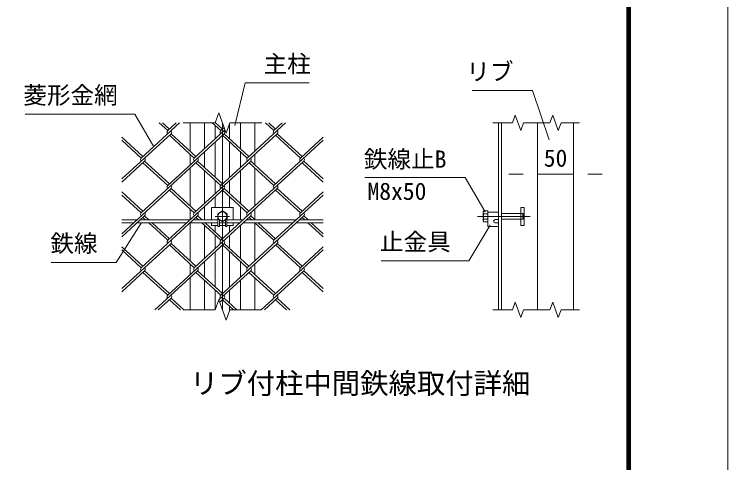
# Model space of a CAD drawing. Units: millimetres, scale not verified. Extents: x -6300 to 6300, y -4455 to 4455.
# Drawn here: x 3327 to 6300, y 662 to 2533 of the extents above; entities that cross this region are included whole.
import ezdxf
from ezdxf.enums import TextEntityAlignment as Align

# ---------------------------------------------------------------- set-up
doc = ezdxf.new("R2010")
doc.units = ezdxf.units.MM
doc.header["$LTSCALE"] = 30
doc.linetypes.add('DASHED', pattern=[7.5, 6, -1.5])
doc.linetypes.add('USER1', pattern=[50.8, 31.75, -6.35, 6.35, -6.35])
for name, color, linetype, lineweight in [('0-0_D-STR3', 3, 'Continuous', 13), ('0-1_D-STR1', 1, 'Continuous', 18), ('0-2_D-BMK', 2, 'USER1', 13), ('0-3_D-STR2', 7, 'Continuous', 9), ('0-4_D-STR-DIM', 7, 'Continuous', 9), ('0-7_D-STR-TXT', 7, 'Continuous', 9), ('0-B_D-TTL', 7, 'Continuous', 9)]:
    doc.layers.add(name, color=color, linetype=linetype, lineweight=lineweight)
doc.layers.add('0-6_D-TTL-TXT', color=7, linetype='Continuous')
doc.styles.add('ＭＳ ゴシック', font='')
doc.styles.get('ＭＳ ゴシック').set_extended_font_data('MS Gothic')

msp = doc.modelspace()

# ---------------------------------------------------------------- linework, layer by layer
at = {"layer": '0-0_D-STR3'}
for p, q in [((4149.2, 1727.26), (4149.2, 1674.76)), ((4149.2, 1727.26), (4239.2, 1727.26)), ((4239.2, 1727.26), (4239.2, 1674.76)), ((4194.2, 1712.28), (4174.7, 1701.02)), ((4174.7, 1701.02), (4174.7, 1678.51)), ((4213.7, 1701.02), (4194.2, 1712.28)), ((4213.7, 1678.51), (4213.7, 1701.02)), ((5280.81, 1671.01), (5280.81, 1708.51)), ((5300.31, 1701.02), (5282.99, 1701.02)), ((5300.31, 1667.25), (5300.31, 1712.28)), ((5300.31, 1707.76), (5300.31, 1647.76)), ((5300.31, 1707.76), (5345.31, 1707.76)), ((3837.03, 1674.76), (3774.2, 1674.76)), ((4058.21, 1674.76), (3851.24, 1674.76)), ((4175.45, 1674.76), (4072.42, 1674.76)), ((4174.7, 1678.51), (4194.2, 1667.25)), ((4175.45, 1678.07), (4175.45, 1647.76)), ((4181.45, 1674.61), (4181.45, 1647.76)), ((4194.2, 1667.25), (4213.7, 1678.51)), ((4206.95, 1674.61), (4206.95, 1647.76)), ((4212.95, 1678.07), (4212.95, 1647.76)), ((4279.39, 1674.76), (4212.95, 1674.76)), ((4500.58, 1674.76), (4293.6, 1674.76)), ((4614.2, 1674.76), (4514.79, 1674.76)), ((5300.31, 1678.51), (5282.99, 1678.51)), ((5331.06, 1676.26), (5345.31, 1676.26)), ((3823.93, 1662.76), (3774.2, 1662.76)), ((4045.12, 1662.76), (3838.14, 1662.76)), ((4175.45, 1662.76), (4059.33, 1662.76)), ((4149.2, 1662.76), (4149.2, 1652.26)), ((4149.2, 1652.26), (4175.45, 1652.26)), ((4175.45, 1647.76), (4181.45, 1647.76)), ((4206.95, 1662.76), (4181.45, 1662.76)), ((4181.45, 1652.26), (4206.95, 1652.26)), ((4206.95, 1647.76), (4212.95, 1647.76)), ((4266.3, 1662.76), (4212.95, 1662.76)), ((4212.95, 1652.26), (4239.2, 1652.26)), ((4239.2, 1662.76), (4239.2, 1652.26)), ((4487.48, 1662.76), (4280.51, 1662.76)), ((4614.2, 1662.76), (4501.69, 1662.76)), ((5300.31, 1647.76), (5345.31, 1647.76)), ((5331.06, 1662.76), (5345.31, 1662.76)), ((5345.31, 1662.76), (5345.31, 1647.76))]:
    msp.add_line(p, q, dxfattribs=at)
at = {"layer": '0-0_D-STR3', "linetype": 'DASHED'}
for p, q in [((5438.06, 1727.26), (5451.56, 1727.26)), ((5438.06, 1727.26), (5438.06, 1652.26)), ((5451.56, 1727.26), (5451.56, 1652.26)), ((5446.71, 1701.76), (5357.31, 1701.76)), ((5450.31, 1681.36), (5450.31, 1698.16)), ((5446.71, 1677.76), (5357.31, 1677.76)), ((5446.71, 1677.76), (5450.31, 1681.36)), ((5438.06, 1652.26), (5451.56, 1652.26))]:
    msp.add_line(p, q, dxfattribs=at)
at = {"layer": '0-0_D-STR3'}
for points in [[(5300.31, 1712.28), (5282.99, 1712.28), (5280.81, 1708.51)], [(5300.31, 1667.25), (5282.99, 1667.25), (5280.81, 1671.01)]]:
    msp.add_lwpolyline(points, dxfattribs=at)
at = {"layer": '0-0_D-STR3', "linetype": 'DASHED'}
msp.add_lwpolyline([(5446.71, 1677.76), (5446.71, 1701.76), (5450.31, 1698.16)], dxfattribs=at)
at = {"layer": '0-0_D-STR3'}
msp.add_circle((4194.2, 1689.76), 18.75, dxfattribs=at)
for centre, radius, start, end in [((5291.21, 1706.65), 9.97, 145.61586, 214.38414), ((5318.5, 1689.76), 37.26, 162.4121, 197.5879), ((5291.21, 1672.88), 9.97, 145.61584, 214.38415), ((5331.06, 1669.51), 6.75, 90, 270)]:
    msp.add_arc(centre, radius, start, end, dxfattribs=at)
at = {"layer": '0-1_D-STR1'}
for p, q in [((4059.2, 1962.14), (4059.2, 2079.76)), ((4119.2, 1972.39), (4119.2, 2079.76)), ((4164.2, 2068.61), (4164.2, 2013.63)), ((4224.2, 2077.61), (4224.2, 2013.63)), ((4269.2, 1972.39), (4269.2, 2079.76)), ((4329.2, 1962.14), (4329.2, 2079.76)), ((5345.31, 1299.76), (5345.31, 2079.76)), ((5357.31, 1299.76), (5357.31, 2079.76)), ((5507.31, 1299.76), (5507.31, 2079.76)), ((5657.31, 1299.76), (5657.31, 2079.76)), ((4164.2, 2000.61), (4164.2, 1852.91)), ((4224.2, 2000.61), (4224.2, 1852.91)), ((4059.2, 1904.39), (4059.2, 1949.12)), ((4119.2, 1894.14), (4119.2, 1959.37)), ((4269.2, 1894.14), (4269.2, 1959.37)), ((4329.2, 1904.39), (4329.2, 1949.12)), ((4059.2, 1733.43), (4059.2, 1891.37)), ((4119.2, 1743.67), (4119.2, 1881.12)), ((4269.2, 1743.67), (4269.2, 1881.12)), ((4329.2, 1733.43), (4329.2, 1891.37)), ((4164.2, 1839.89), (4164.2, 1784.91)), ((4224.2, 1839.89), (4224.2, 1784.91)), ((4164.2, 1771.89), (4164.2, 1727.26)), ((4224.2, 1771.89), (4224.2, 1727.26)), ((4119.2, 1674.76), (4119.2, 1730.65)), ((4269.2, 1674.76), (4269.2, 1730.65)), ((4059.2, 1675.67), (4059.2, 1720.4)), ((4329.2, 1675.67), (4329.2, 1720.4)), ((4059.2, 1504.71), (4059.2, 1662.65)), ((4119.2, 1514.95), (4119.2, 1652.4)), ((4164.2, 1652.26), (4164.2, 1624.19)), ((4224.2, 1652.26), (4224.2, 1624.19)), ((4269.2, 1514.95), (4269.2, 1652.4)), ((4329.2, 1504.71), (4329.2, 1662.76)), ((4164.2, 1611.17), (4164.2, 1556.19)), ((4224.2, 1611.17), (4224.2, 1556.19)), ((4164.2, 1543.17), (4164.2, 1395.47)), ((4224.2, 1543.17), (4224.2, 1395.47)), ((4059.2, 1446.95), (4059.2, 1491.69)), ((4119.2, 1436.71), (4119.2, 1501.93)), ((4269.2, 1436.71), (4269.2, 1501.93)), ((4329.2, 1446.95), (4329.2, 1491.69)), ((4059.2, 1299.76), (4059.2, 1433.93)), ((4329.2, 1299.76), (4329.2, 1433.93)), ((4119.2, 1299.76), (4119.2, 1423.69)), ((4269.2, 1299.76), (4269.2, 1423.69)), ((4164.2, 1382.45), (4164.2, 1301.91)), ((4224.2, 1382.45), (4224.2, 1327.47)), ((4224.2, 1314.45), (4224.2, 1297.61))]:
    msp.add_line(p, q, dxfattribs=at)
at = {"layer": '0-2_D-BMK'}
for p, q in [((4194.2, 2079.76), (4194.2, 1299.76)), ((4224.2, 1689.76), (4164.2, 1689.76)), ((5256.82, 1689.76), (5477.31, 1689.76))]:
    msp.add_line(p, q, dxfattribs=at)
at = {"layer": '0-3_D-STR2'}
for p, q in [((4194.2, 2054.14), (4164.13, 2081.7)), ((4015.2, 2079.76), (3855.32, 1933.27)), ((3965.91, 2047.63), (3930.84, 2079.76)), ((3973.02, 2054.14), (3945.05, 2079.76)), ((4001.34, 2079.76), (3966.09, 2047.46)), ((4187.1, 2047.63), (4152.03, 2079.76)), ((4201.2, 2060.55), (4187.1, 2047.63)), ((4457.56, 2079.76), (4297.69, 1933.27)), ((4408.28, 2047.63), (4373.21, 2079.76)), ((4415.39, 2054.14), (4387.42, 2079.76)), ((4443.35, 2079.76), (4408.28, 2047.63)), ((3980.12, 2034.61), (3774.2, 1845.91)), ((4201.31, 2034.61), (3965.91, 1818.91)), ((4076.51, 1933.27), (3973.02, 2028.1)), ((4083.61, 1939.78), (3980.12, 2034.61)), ((4204.75, 2050.78), (4076.51, 1933.27)), ((4422.49, 2034.61), (4187.1, 1818.91)), ((4297.69, 1933.27), (4194.2, 2028.1)), ((4304.79, 1939.78), (4201.31, 2034.61)), ((4518.87, 1933.27), (4415.39, 2028.1)), ((4525.98, 1939.78), (4422.49, 2034.61)), ((3862.43, 1939.78), (3774.2, 2020.62)), ((3855.32, 1933.27), (3774.2, 2007.6)), ((4614.2, 2007.6), (4408.28, 1818.91)), ((4614.2, 2020.62), (4518.87, 1933.27)), ((3869.53, 1920.25), (3774.2, 1832.89)), ((4090.72, 1920.25), (3855.32, 1704.55)), ((3965.91, 1818.91), (3862.43, 1913.74)), ((3973.02, 1825.42), (3869.53, 1920.25)), ((4311.9, 1920.25), (4076.51, 1704.55)), ((4187.1, 1818.91), (4083.61, 1913.74)), ((4194.2, 1825.42), (4090.72, 1920.25)), ((4533.08, 1920.25), (4297.69, 1704.55)), ((4408.28, 1818.91), (4305.41, 1913.17)), ((4415.39, 1825.42), (4311.9, 1920.25)), ((4614.2, 1832.89), (4525.98, 1913.74)), ((4614.2, 1845.91), (4533.08, 1920.25)), ((3980.12, 1805.89), (3774.2, 1617.2)), ((3862.43, 1711.06), (3774.2, 1791.9)), ((4201.31, 1805.89), (3965.91, 1590.19)), ((4076.51, 1704.55), (3973.02, 1799.38)), ((4083.61, 1711.06), (3980.12, 1805.89)), ((4422.49, 1805.89), (4187.1, 1590.19)), ((4297.69, 1704.55), (4194.2, 1799.38)), ((4304.79, 1711.06), (4201.31, 1805.89)), ((4518.87, 1704.55), (4415.39, 1799.38)), ((4525.98, 1711.06), (4422.49, 1805.89)), ((4614.2, 1791.9), (4518.87, 1704.55)), ((3855.32, 1704.55), (3774.2, 1778.88)), ((4614.2, 1778.88), (4408.28, 1590.19)), ((3869.53, 1691.53), (3774.2, 1604.17)), ((4090.72, 1691.53), (3855.32, 1475.83)), ((3873.62, 1674.76), (3862.43, 1685.02)), ((3887.83, 1674.76), (3869.53, 1691.53)), ((4311.9, 1691.53), (4076.51, 1475.83)), ((4094.8, 1674.76), (4083.61, 1685.02)), ((4109.01, 1674.76), (4090.72, 1691.53)), ((4533.08, 1691.53), (4297.69, 1475.83)), ((4315.98, 1674.76), (4304.79, 1685.02)), ((4330.19, 1674.76), (4311.9, 1691.53)), ((4537.17, 1674.76), (4525.98, 1685.02)), ((4551.38, 1674.76), (4533.08, 1691.53)), ((3965.91, 1590.19), (3886.71, 1662.76)), ((3973.02, 1596.7), (3900.92, 1662.76)), ((4187.1, 1590.19), (4107.9, 1662.76)), ((4194.2, 1596.7), (4122.11, 1662.76)), ((4408.28, 1590.19), (4329.08, 1662.76)), ((4415.39, 1596.7), (4343.29, 1662.76)), ((4614.2, 1604.17), (4550.26, 1662.76)), ((4614.2, 1617.2), (4564.47, 1662.76)), ((3980.12, 1577.17), (3774.2, 1388.48)), ((4201.31, 1577.17), (3965.91, 1361.47)), ((4083.61, 1482.34), (3980.12, 1577.17)), ((4422.49, 1577.17), (4187.1, 1361.47)), ((4304.79, 1482.34), (4201.31, 1577.17)), ((4525.98, 1482.34), (4422.49, 1577.17)), ((3862.43, 1482.34), (3774.2, 1563.18)), ((3855.32, 1475.83), (3774.2, 1550.16)), ((4076.51, 1475.83), (3973.02, 1570.66)), ((4297.69, 1475.83), (4194.2, 1570.66)), ((4614.2, 1550.16), (4408.28, 1361.47)), ((4518.87, 1475.83), (4415.39, 1570.66)), ((4614.2, 1563.18), (4518.87, 1475.83)), ((3869.53, 1462.81), (3774.2, 1375.46)), ((3973.02, 1367.98), (3869.53, 1462.81)), ((4090.72, 1462.81), (3912.78, 1299.76)), ((4194.2, 1367.98), (4090.72, 1462.81)), ((4311.9, 1462.81), (4179.14, 1341.16)), ((4415.39, 1367.98), (4311.9, 1462.81)), ((4533.08, 1462.81), (4355.15, 1299.76)), ((4614.2, 1388.48), (4533.08, 1462.81)), ((3965.91, 1361.47), (3862.43, 1456.3)), ((4187.1, 1361.47), (4083.61, 1456.3)), ((4408.28, 1361.47), (4304.79, 1456.3)), ((4614.2, 1375.46), (4525.98, 1456.3)), ((3980.12, 1348.45), (3926.99, 1299.76)), ((4019.05, 1299.76), (3973.02, 1341.94)), ((4033.26, 1299.76), (3980.12, 1348.45)), ((4201.31, 1348.45), (4182.69, 1331.39)), ((4240.23, 1299.76), (4194.2, 1341.94)), ((4254.44, 1299.76), (4201.31, 1348.45)), ((4422.49, 1348.45), (4369.36, 1299.76)), ((4461.41, 1299.76), (4415.39, 1341.94)), ((4475.62, 1299.76), (4422.49, 1348.45))]:
    msp.add_line(p, q, dxfattribs=at)
for centre, start, end in [((3973.18, 2040.94), 137.5, 222.5), ((3973.18, 2040.94), 317.5, 42.5), ((4194.36, 2040.94), 137.5, 222.5), ((4194.36, 2040.94), 317.5, 42.5), ((4415.55, 2040.94), 137.5, 222.5), ((4415.55, 2040.94), 317.5, 42.5), ((3862.43, 1926.76), 137.5, 222.5), ((3862.43, 1926.76), 317.5, 42.5), ((4083.61, 1926.76), 137.5, 222.5), ((4083.61, 1926.76), 317.5, 42.5), ((4304.79, 1926.76), 137.5, 222.5), ((4304.79, 1926.76), 317.5, 42.5), ((4526.14, 1926.58), 137.5, 222.5), ((4526.14, 1926.58), 317.5, 42.5), ((3973, 1812.38), 137.5, 222.5), ((3973, 1812.38), 317.5, 42.5), ((4194.19, 1812.38), 137.5, 222.5), ((4194.19, 1812.38), 317.5, 42.5), ((4415.37, 1812.38), 137.5, 222.5), ((4415.37, 1812.38), 317.5, 42.5), ((3862.43, 1698.04), 137.5, 222.5), ((3862.43, 1698.04), 317.5, 42.5), ((4083.61, 1698.04), 137.5, 222.5), ((4083.61, 1698.04), 317.5, 42.5), ((4304.79, 1698.04), 137.5, 222.5), ((4304.79, 1698.04), 317.5, 42.5), ((4526.14, 1697.86), 137.5, 222.5), ((4526.14, 1697.86), 317.5, 42.5), ((3973, 1583.66), 137.5, 222.5), ((3973, 1583.66), 317.5, 42.5), ((4194.38, 1583.52), 137.5, 222.5), ((4194.38, 1583.52), 317.5, 42.5), ((4415.56, 1583.52), 137.5, 222.5), ((4415.56, 1583.52), 317.5, 42.5), ((3862.61, 1469.16), 137.5, 222.5), ((3862.61, 1469.16), 317.5, 42.5), ((4083.79, 1469.16), 137.5, 222.5), ((4083.79, 1469.16), 317.5, 42.5), ((4304.97, 1469.16), 137.5, 222.5), ((4304.97, 1469.16), 317.5, 42.5), ((4526.32, 1468.98), 137.5, 222.5), ((4526.32, 1468.98), 317.5, 42.5), ((3973, 1354.94), 137.5, 222.5), ((3973, 1354.94), 317.5, 42.5), ((4194.38, 1354.8), 137.5, 222.5), ((4194.38, 1354.8), 317.5, 42.5), ((4415.56, 1354.8), 137.5, 222.5), ((4415.56, 1354.8), 317.5, 42.5)]:
    msp.add_arc(centre, 9.64, start, end, dxfattribs=at)
at = {"layer": '0-4_D-STR-DIM'}
for p, q in [((4163.42, 2079.76), (4030.7, 2079.76)), ((4357.7, 2079.76), (4224.99, 2079.76)), ((5320.56, 2079.76), (5403.22, 2079.76)), ((5449.4, 2079.76), (5559.22, 2079.76)), ((5605.4, 2079.76), (5682.06, 2079.76)), ((5447.31, 1865.39), (5387.31, 1865.39)), ((5507.31, 1865.39), (5657.31, 1865.39)), ((5717.31, 1865.39), (5777.31, 1865.39)), ((4163.42, 1299.76), (4030.7, 1299.76)), ((4357.7, 1299.76), (4224.99, 1299.76)), ((5320.56, 1299.76), (5403.22, 1299.76)), ((5449.4, 1299.76), (5559.22, 1299.76)), ((5605.4, 1299.76), (5682.06, 1299.76))]:
    msp.add_line(p, q, dxfattribs=at)
for points in [[(4163.42, 2079.76), (4178.81, 2122.05), (4209.59, 2037.48), (4224.99, 2079.76)], [(5449.4, 2079.76), (5437.86, 2048.05), (5414.77, 2111.48), (5403.22, 2079.76)], [(5605.4, 2079.76), (5593.86, 2048.05), (5570.77, 2111.48), (5559.22, 2079.76)], [(4163.42, 1299.76), (4178.81, 1342.05), (4209.59, 1257.48), (4224.99, 1299.76)], [(5449.4, 1299.76), (5437.86, 1268.05), (5414.77, 1331.48), (5403.22, 1299.76)], [(5605.4, 1299.76), (5593.86, 1268.05), (5570.77, 1331.48), (5559.22, 1299.76)]]:
    msp.add_lwpolyline(points, dxfattribs=at)
at = {"layer": '0-7_D-STR-TXT'}
for points in [[(4555.27, 2247.58), (4289.29, 2247.58), (4245.86, 2069.55)], [(5234.76, 2214.47), (5486.27, 2214.47), (5556.23, 2008.6)], [(3371.38, 2116.67), (3829.62, 2116.67), (3907.65, 1979.4)], [(4786.94, 1851.66), (5205.21, 1851.66), (5289.13, 1708.45)], [(3480.48, 1497.8), (3751.79, 1497.8), (3855.67, 1661.08)], [(4855.56, 1504.8), (5221.28, 1504.8), (5310.11, 1652.94)]]:
    msp.add_lwpolyline(points, dxfattribs=at)
at = {"layer": '0-B_D-TTL', "color": 2, "lineweight": 18}
msp.add_lwpolyline([(-6300, 4455), (6300, 4455), (6300, -4455), (-6300, -4455)], close=True, dxfattribs=at)
at = {"layer": '0-B_D-TTL'}
for points in [[(-5895, 4125), (5895, 4125), (5895, -4125), (-5895, -4125)], [(-5891.25, 4121.25), (5891.25, 4121.25), (5891.25, -4121.25), (-5891.25, -4121.25)], [(-5887.5, 4117.5), (5887.5, 4117.5), (5887.5, -4117.5), (-5887.5, -4117.5)], [(-5883.75, 4113.75), (5883.75, 4113.75), (5883.75, -4113.75), (-5883.75, -4113.75)], [(-5880, 4110), (5880, 4110), (5880, -4110), (-5880, -4110)]]:
    msp.add_lwpolyline(points, close=True, dxfattribs=at)

# ---------------------------------------------------------------- texts
at = {"layer": '0-4_D-STR-DIM', "style": 'ＭＳ ゴシック'}
msp.add_text('50', height=72.14, dxfattribs=at).set_placement((5533.37, 1875.51), align=Align.BOTTOM_LEFT)
at = {"layer": '0-6_D-TTL-TXT', "style": 'ＭＳ ゴシック'}
msp.add_text('リブ付柱中間鉄線取付詳細', height=86.66, dxfattribs=at).set_placement((4058.96, 923.98), align=Align.BOTTOM_LEFT)
at = {"layer": '0-7_D-STR-TXT', "style": 'ＭＳ ゴシック'}
for s, p in [('主柱', (4365.68, 2268.17)), ('リブ', (5210.4, 2236.01)), ('菱形金網', (3364.15, 2138.03)), ('鉄線止B', (4783.51, 1870.92)), ('M8x50', (4798.8, 1737.05)), ('鉄線', (3477.05, 1519.35)), ('止金具', (4850.61, 1526.15))]:
    msp.add_text(s, height=72.14, dxfattribs=at).set_placement(p, align=Align.BOTTOM_LEFT)

doc.saveas('drawing.dxf')
